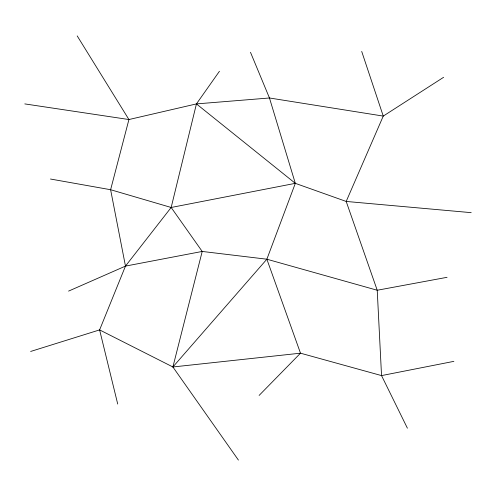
<?xml version="1.0" encoding="UTF-8"?>
<svg xmlns="http://www.w3.org/2000/svg" width="496" height="496" viewBox="0 0 496 496"><rect width="100%" height="100%" fill="white"/><g stroke="black" fill="none" stroke-linecap="round" stroke-linejoin="round"><path stroke-width="0.74" d="M117.719 404.048L99.609 329.902L125.476 266.104L171.17 207.477L196.435 103.906L219.449 71.257M238.421 460.09L172.893 366.978L202.207 251.447L171.17 207.477L110.614 189.72L50.468 179.025M30.64 351.459L99.609 329.902L172.893 366.978L266.867 259.21L295.318 183.34L269.458 97.985L250.486 52.291M259.11 395.43L300.495 353.183L381.536 375.596L453.877 361.355M443.61 77.295L383.259 116.089L346.189 201.444L377.227 290.247L381.536 375.596L407.402 428.191M68.572 291.109L125.476 266.104L202.207 251.447L266.867 259.21L377.227 290.247L447.057 277.314M361.708 51.429L383.259 116.089L269.458 97.985L196.435 103.906L128.923 119.542L24.8 103.906M171.17 207.477L295.318 183.34L346.189 201.444L471.2 212.654M172.893 366.978L300.495 353.183L266.867 259.21M196.435 103.906L295.318 183.34M77.196 35.91L128.923 119.542L110.614 189.72L125.476 266.104"/></g></svg>
